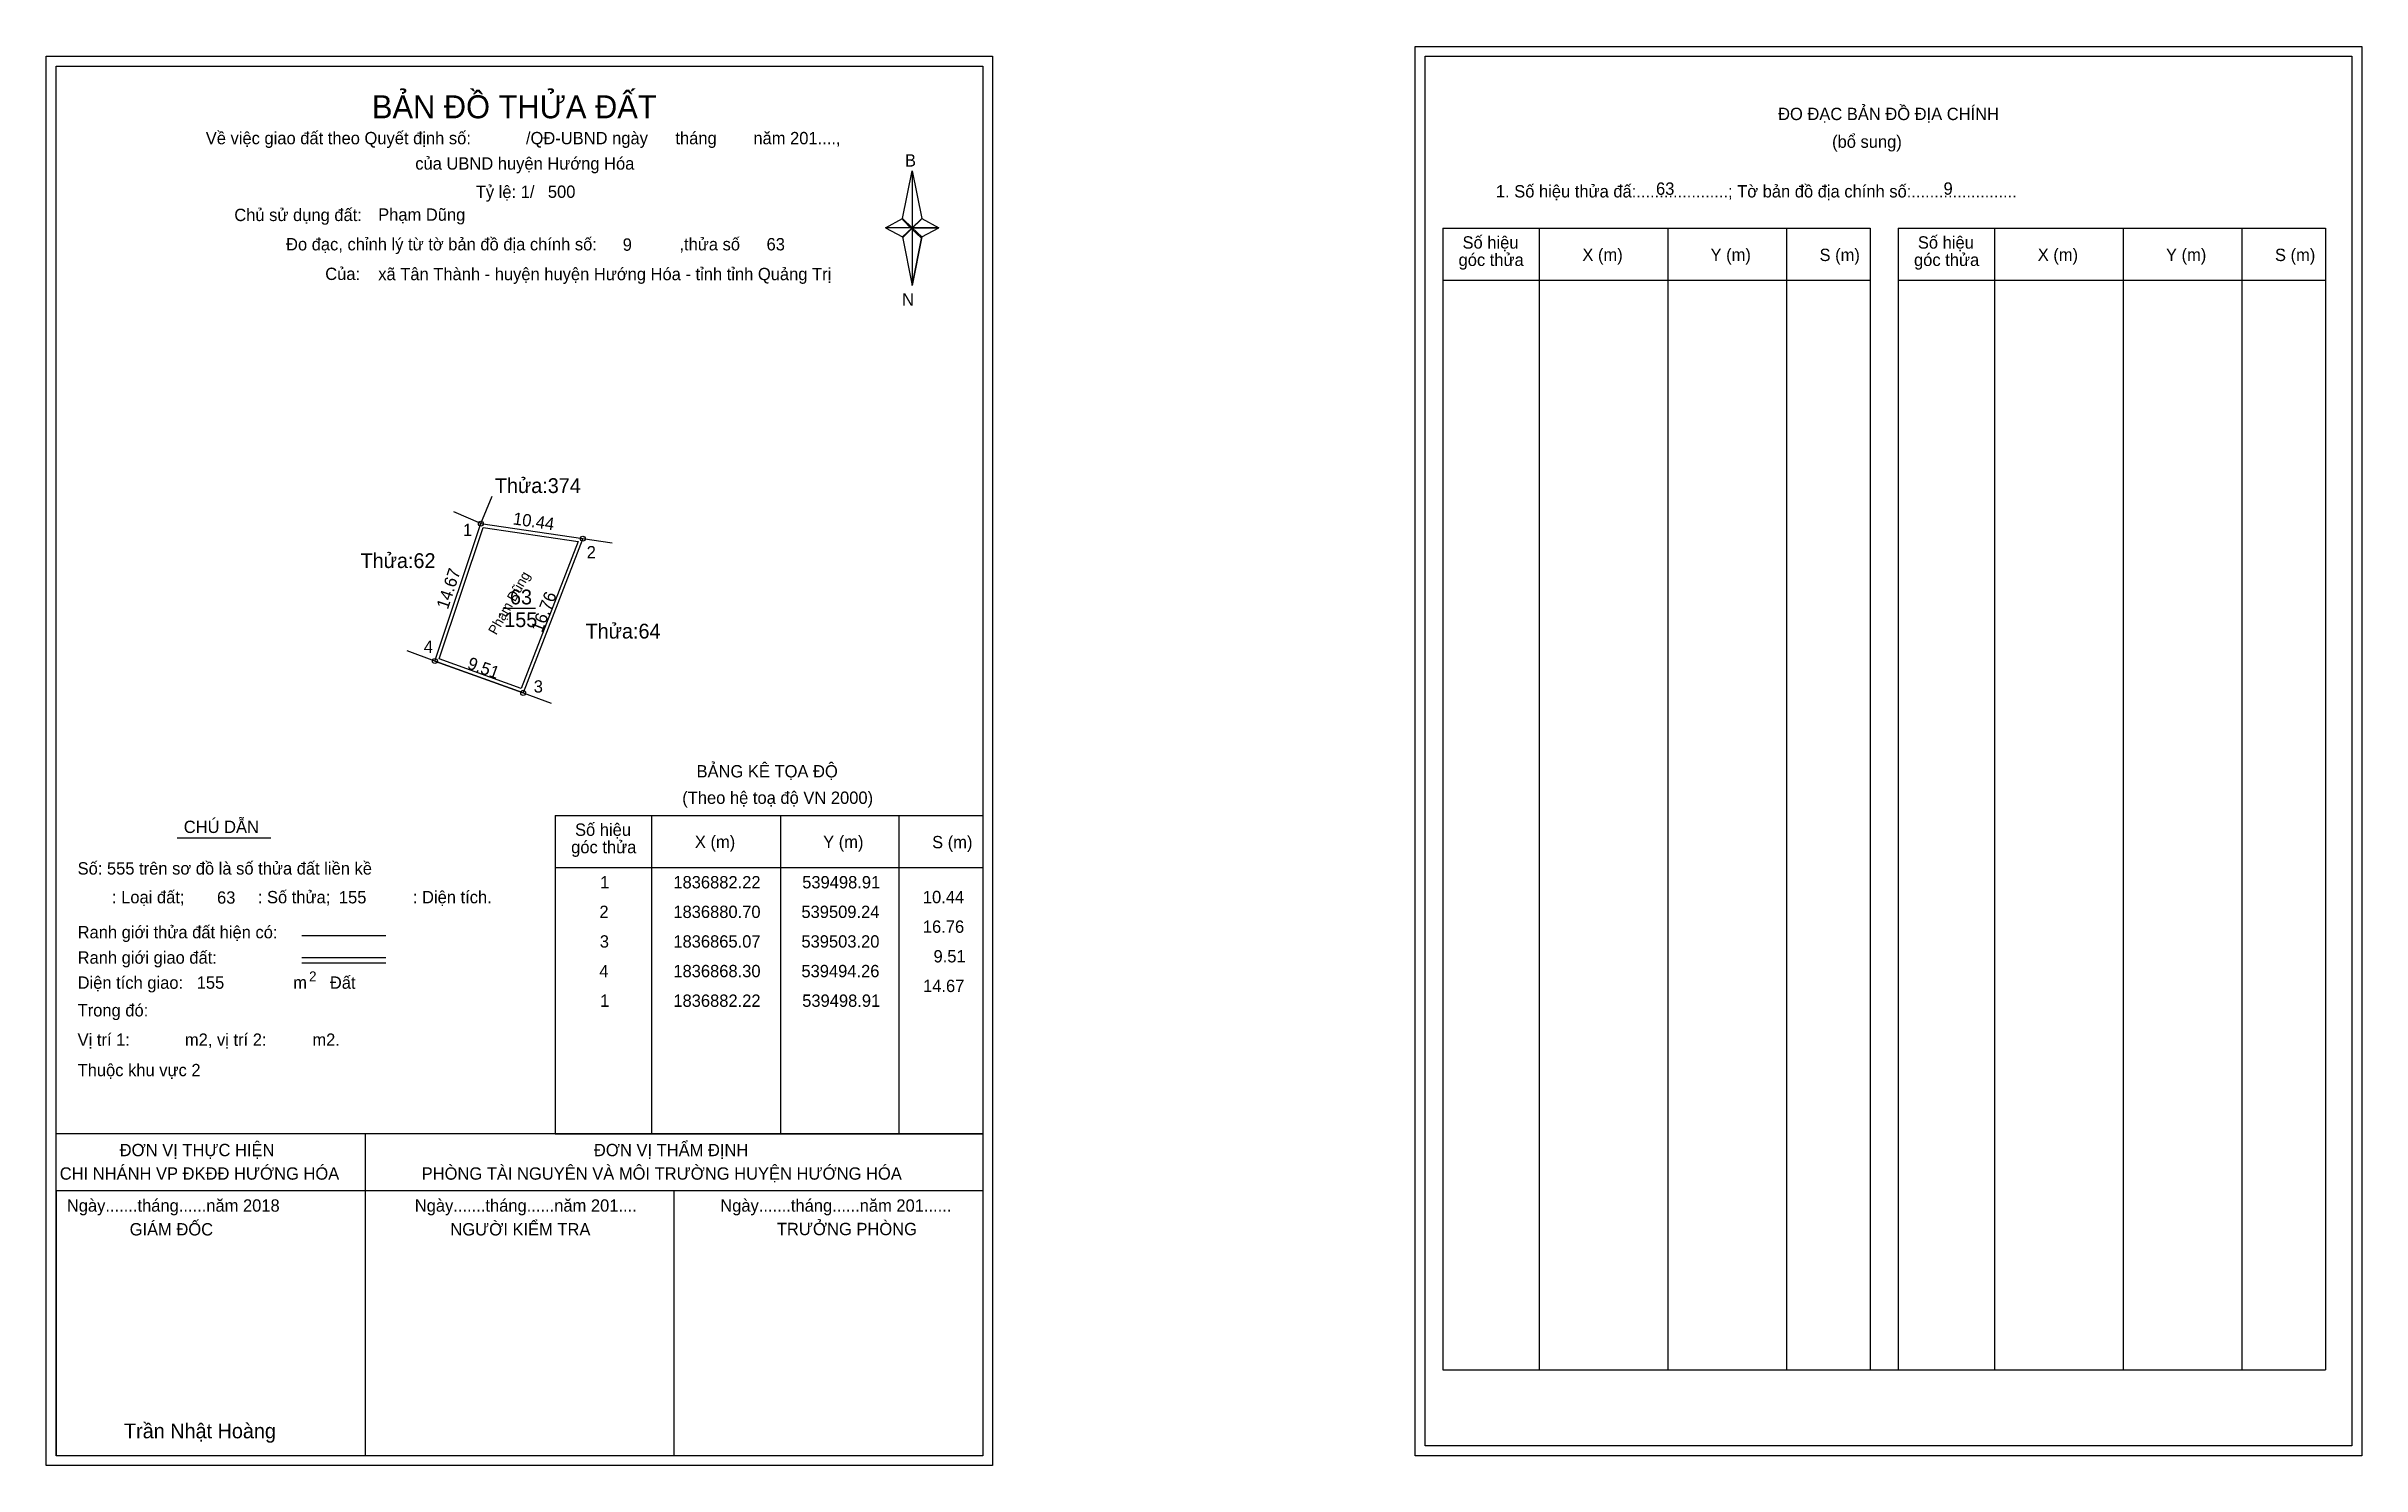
# Model space of a CAD drawing. Extents: x 539455 to 539689, y 1836787 to 1836931.
import ezdxf

# ---------------------------------------------------------------- set-up
doc = ezdxf.new("R2010")
doc.units = 0
for name, color, linetype in [('Level 1', 7, 'Continuous'), ('Level 10', 7, 'Continuous'), ('Level 11', 7, 'Continuous'), ('Level 13', 7, 'Continuous'), ('Level 27', 7, 'Continuous'), ('Level 28', 7, 'Continuous'), ('Level 3', 7, 'Continuous'), ('Level 36', 7, 'Continuous'), ('Level 49', 7, 'Continuous'), ('Level 5', 7, 'Continuous'), ('Level 53', 7, 'Continuous'), ('Level 55', 7, 'Continuous'), ('Level 6', 7, 'Continuous'), ('Level 63', 7, 'Continuous'), ('Level 9', 7, 'Continuous')]:
    doc.layers.add(name, color=color, linetype=linetype)

msp = doc.modelspace()

# ---------------------------------------------------------------- linework, layer by layer
at = {"layer": 'Level 1'}
for p, q in [((539455.9, 1836928.57), (539455.9, 1836928.57)), ((539594.56, 1836929.57), (539594.56, 1836929.57)), ((539541.61, 1836913.13), (539542.59, 1836917.95)), ((539542.59, 1836917.95), (539542.59, 1836912.19)), ((539542.59, 1836917.95), (539543.58, 1836913.13)), ((539539.89, 1836912.19), (539541.61, 1836913.13)), ((539541.61, 1836913.13), (539542.59, 1836912.19)), ((539542.52, 1836912.08), (539541.61, 1836913.02)), ((539542.59, 1836912.19), (539541.61, 1836911.27)), ((539542.52, 1836912.08), (539541.61, 1836911.16)), ((539541.61, 1836911.16), (539542.52, 1836912.08)), ((539543.5, 1836913.02), (539542.52, 1836912.08)), ((539542.52, 1836912.08), (539543.5, 1836913.02)), ((539543.5, 1836911.16), (539542.52, 1836912.08)), ((539543.58, 1836913.13), (539542.59, 1836912.19)), ((539542.59, 1836912.19), (539542.59, 1836906.34)), ((539542.59, 1836912.19), (539545.3, 1836912.19)), ((539542.59, 1836912.19), (539543.58, 1836911.27)), ((539543.58, 1836911.27), (539545.3, 1836912.19)), ((539596.33, 1836912.15), (539639.63, 1836912.15)), ((539606.12, 1836796.51), (539606.12, 1836912.15)), ((539619.16, 1836796.51), (539619.16, 1836912.15)), ((539631.15, 1836912.15), (539631.15, 1836796.51)), ((539639.63, 1836912.15), (539639.63, 1836796.51)), ((539642.46, 1836912.15), (539685.76, 1836912.15)), ((539652.25, 1836796.51), (539652.25, 1836912.15)), ((539665.29, 1836796.51), (539665.29, 1836912.15)), ((539677.27, 1836912.15), (539677.27, 1836796.51)), ((539685.76, 1836912.15), (539685.76, 1836796.51)), ((539541.61, 1836911.27), (539542.59, 1836906.34)), ((539543.58, 1836911.27), (539542.59, 1836906.34)), ((539596.33, 1836906.88), (539639.63, 1836906.88)), ((539642.46, 1836906.88), (539685.76, 1836906.88)), ((539506.45, 1836852.66), (539549.75, 1836852.66)), ((539516.24, 1836820.4), (539516.24, 1836852.66)), ((539529.28, 1836820.4), (539529.28, 1836852.66)), ((539541.26, 1836852.66), (539541.26, 1836820.4)), ((539506.45, 1836847.4), (539549.75, 1836847.4)), ((539480.79, 1836840.5), (539489.3, 1836840.5)), ((539480.79, 1836838.28), (539489.3, 1836838.28)), ((539480.79, 1836837.73), (539489.3, 1836837.73)), ((539509.31, 1836820.4), (539455.9, 1836820.4)), ((539549.75, 1836820.4), (539497.33, 1836820.4)), ((539506.45, 1836820.4), (539549.75, 1836820.4)), ((539549.75, 1836814.62), (539455.9, 1836814.62)), ((539455.9, 1836787.79), (539455.9, 1836814.62)), ((539596.33, 1836796.51), (539685.76, 1836796.51)), ((539549.75, 1836787.79), (539549.75, 1836787.79)), ((539688.41, 1836788.79), (539688.41, 1836788.79))]:
    msp.add_line(p, q, dxfattribs=at)
for points in [[(539541.61, 1836913.13), (539542.59, 1836917.95), (539542.59, 1836912.19)], [(539539.89, 1836912.19), (539541.61, 1836911.27), (539542.59, 1836912.19)], [(539542.59, 1836912.19), (539543.58, 1836913.13), (539545.3, 1836912.19)], [(539542.59, 1836912.19), (539542.59, 1836906.34), (539543.58, 1836911.27)]]:
    msp.add_lwpolyline(points, close=True, dxfattribs=at)
at = {"layer": 'Level 10'}
msp.add_line((539494.26, 1836868.3), (539503.2, 1836865.07), dxfattribs=at)
for points in [[(539494.26, 1836868.3), (539498.91, 1836882.22), (539509.24, 1836880.7), (539503.2, 1836865.07)], [(539494.7, 1836868.52), (539499.15, 1836881.83), (539508.76, 1836880.42), (539503, 1836865.51)]]:
    msp.add_lwpolyline(points, close=True, dxfattribs=at)
at = {"layer": 'Level 11'}
for centre in [(539498.91, 1836882.22), (539509.24, 1836880.7), (539494.26, 1836868.3), (539494.26, 1836868.3), (539503.2, 1836865.07)]:
    msp.add_circle(centre, 0.25, dxfattribs=at)
at = {"layer": 'Level 27'}
for p, q in [((539498.91, 1836882.22), (539500.06, 1836884.99)), ((539498.91, 1836882.22), (539496.16, 1836883.42)), ((539509.24, 1836880.7), (539512.21, 1836880.27)), ((539494.26, 1836868.3), (539491.44, 1836869.33)), ((539503.2, 1836865.07), (539506.02, 1836864.04))]:
    msp.add_line(p, q, dxfattribs=at)
at = {"layer": 'Level 3'}
for p, q in [((539596.33, 1836912.15), (539596.33, 1836796.51)), ((539642.46, 1836912.15), (539642.46, 1836796.51)), ((539506.45, 1836852.66), (539506.45, 1836820.4))]:
    msp.add_line(p, q, dxfattribs=at)
at = {"layer": 'Level 5'}
for p, q in [((539468.16, 1836850.39), (539477.63, 1836850.39)), ((539487.18, 1836820.4), (539487.18, 1836787.79)), ((539455.9, 1836814.62), (539455.9, 1836787.79)), ((539455.9, 1836814.62), (539455.9, 1836787.79)), ((539518.47, 1836814.62), (539518.47, 1836787.79))]:
    msp.add_line(p, q, dxfattribs=at)
at = {"layer": 'Level 63'}
for points in [[(539454.9, 1836929.57), (539550.75, 1836929.57), (539550.75, 1836786.79), (539454.9, 1836786.79)], [(539455.9, 1836928.57), (539549.75, 1836928.57), (539549.75, 1836787.79), (539455.9, 1836787.79)], [(539593.56, 1836930.57), (539689.41, 1836930.57), (539689.41, 1836787.79), (539593.56, 1836787.79)], [(539594.56, 1836929.57), (539688.41, 1836929.57), (539688.41, 1836788.79), (539594.56, 1836788.79)]]:
    msp.add_lwpolyline(points, close=True, dxfattribs=at)
at = {"layer": 'Level 9'}
msp.add_line((539501.28, 1836873.64), (539504.46, 1836873.64), dxfattribs=at)

# ---------------------------------------------------------------- texts
at = {"layer": 'Level 1'}
for s, height, p in [('BẢN ĐỒ THỬA ĐẤT', 2.3328, (539487.88, 1836923.28)), ('ĐO ĐẠC BẢN ĐỒ ĐỊA CHÍNH', 1.25, (539630.3, 1836923.1)), ('Về việc giao đất theo Quyết định số:            /QĐ-UBND ngày      tháng        năm 201....,      ', 1.25, (539471.05, 1836920.65)), ('(bổ sung)', 1.25, (539635.77, 1836920.29)), ('của UBND huyện Hướng Hóa', 1.25, (539492.27, 1836918.08)), ('B', 1.25, (539541.87, 1836918.39)), ('1. Số hiệu thửa đấ:....................; Tờ bản đồ địa chính số:.......................', 1.25, (539601.72, 1836915.26)), ('Chủ sử dụng đất:', 1.25, (539473.94, 1836912.87)), ('Đo đạc, chỉnh lý từ tờ bản đồ địa chính số:                  ,thửa số                 ', 1.25, (539479.18, 1836909.9)), ('góc thửa', 1.25, (539597.94, 1836908.32)), ('Số hiệu', 1.25, (539598.34, 1836910.08)), ('X (m)', 1.25, (539610.48, 1836908.84)), ('Y (m)', 1.25, (539623.46, 1836908.84)), ('S (m)', 1.25, (539634.5, 1836908.82)), ('góc thửa', 1.25, (539644.07, 1836908.32)), ('Số hiệu', 1.25, (539644.46, 1836910.08)), ('X (m)', 1.25, (539656.6, 1836908.84)), ('Y (m)', 1.25, (539669.59, 1836908.84)), ('S (m)', 1.25, (539680.63, 1836908.82)), ('Của:', 1.25, (539483.15, 1836906.9)), ('N', 1.25, (539541.57, 1836904.31)), ('BẢNG KÊ TỌA ĐỘ', 1.25, (539520.76, 1836856.51)), ('(Theo hệ toạ độ VN 2000)', 1.25, (539519.31, 1836853.83)), ('CHÚ DẪN', 1.25, (539468.82, 1836850.88)), ('Số hiệu', 1.25, (539508.45, 1836850.59)), ('góc thửa', 1.25, (539508.06, 1836848.83)), ('X (m)', 1.25, (539520.59, 1836849.36)), ('Y (m)', 1.25, (539533.58, 1836849.36)), ('S (m)', 1.25, (539544.62, 1836849.33)), ('Số: 555 trên sơ đồ là số thửa đất liền kề', 1.25, (539458.07, 1836846.67)), (': Loại đất;                : Số thửa;                  : Diện tích.', 1.25, (539461.55, 1836843.76)), ('Ranh giới thửa đất hiện có:', 1.25, (539458.07, 1836840.21)), ('Ranh giới giao đất:', 1.25, (539458.07, 1836837.64)), ('Diện tích giao:                                Đất ', 1.25, (539458.07, 1836835.1)), ('m', 1.25, (539479.91, 1836835.11)), ('2', 1, (539481.52, 1836835.86)), ('Trong đó: ', 1.25, (539458.07, 1836832.3)), ('Vị trí 1:            m2, vị trí 2:          m2.', 1.25, (539458.07, 1836829.32)), ('Thuộc khu vực 2', 1.25, (539458.07, 1836826.24)), ('ĐƠN VỊ THỰC HIỆN', 1.25, (539462.33, 1836818.14)), ('ĐƠN VỊ THẨM ĐỊNH', 1.25, (539510.36, 1836818.14)), ('CHI NHÁNH VP ĐKĐĐ HƯỚNG HÓA', 1.25, (539456.26, 1836815.76)), ('PHÒNG TÀI NGUYÊN VÀ MÔI TRƯỜNG HUYỆN HƯỚNG HÓA', 1.25, (539492.92, 1836815.76)), ('Ngày.......tháng......năm 2018', 1.25, (539456.98, 1836812.52)), ('Ngày.......tháng......năm 201....', 1.25, (539492.22, 1836812.52)), ('Ngày.......tháng......năm 201......', 1.25, (539523.16, 1836812.52)), ('GIÁM ĐỐC', 1.25, (539463.34, 1836810.11)), ('NGƯỜI KIỂM TRA', 1.25, (539495.82, 1836810.11)), ('TRƯỞNG PHÒNG', 1.25, (539528.89, 1836810.14)), ('Trần Nhật Hoàng', 1.5, (539462.77, 1836789.56))]:
    msp.add_text(s, height=height, dxfattribs=at).set_placement(p)
at = {"layer": 'Level 11'}
msp.add_text('Tỷ lệ: 1/', height=1.25, dxfattribs=at).set_placement((539498.4, 1836915.21))
at = {"layer": 'Level 13'}
for s, p in [('63', (539501.86, 1836874.04)), ('.', (539500.58, 1836872.89)), ('155', (539501.28, 1836871.74))]:
    msp.add_text(s, height=1.5, dxfattribs=at).set_placement(p)
at = {"layer": 'Level 28'}
msp.add_text('Phạm Dũng', height=1, rotation=60.5487, dxfattribs=at).set_placement((539500.47, 1836870.87))
at = {"layer": 'Level 36'}
for s, p in [('Thửa:374', (539500.33, 1836885.32)), ('Thửa:62', (539486.73, 1836877.72)), ('Thửa:64', (539509.52, 1836870.58))]:
    msp.add_text(s, height=1.5, dxfattribs=at).set_placement(p)
at = {"layer": 'Level 49'}
for s, rotation, p in [('10.44', 351.6429, (539502.11, 1836882.15)), ('14.67', 71.5249, (539495.56, 1836873.46)), ('16.76', 68.8691, (539505.11, 1836871.12)), ('9.51', 340.086, (539497.45, 1836867.57))]:
    msp.add_text(s, height=1.25, rotation=rotation, dxfattribs=at).set_placement(p)
at = {"layer": 'Level 53'}
for s, p in [('1', (539511, 1836845.27)), ('1836882.22', (539518.41, 1836845.27)), ('539498.91', (539531.46, 1836845.27)), ('10.44', (539543.68, 1836843.77)), ('2', (539510.92, 1836842.27)), ('1836880.70', (539518.41, 1836842.27)), ('539509.24', (539531.38, 1836842.27)), ('16.76', (539543.68, 1836840.77)), ('3', (539510.96, 1836839.27)), ('1836865.07', (539518.41, 1836839.27)), ('539503.20', (539531.38, 1836839.27)), ('4', (539510.91, 1836836.27)), ('1836868.30', (539518.41, 1836836.27)), ('539494.26', (539531.38, 1836836.27)), ('9.51', (539544.76, 1836837.77)), ('14.67', (539543.7, 1836834.77)), ('1', (539511, 1836833.27)), ('1836882.22', (539518.41, 1836833.27)), ('539498.91', (539531.46, 1836833.27))]:
    msp.add_text(s, height=1.25, dxfattribs=at).set_placement(p)
at = {"layer": 'Level 55'}
for s, height, p in [('374', 0.055, (539498.85, 1836882.17)), ('1', 0.2, (539498.85, 1836882.22)), ('62', 0.055, (539498.87, 1836882.17)), ('62', 0.055, (539498.87, 1836882.17)), ('2', 0.2, (539509.18, 1836880.7)), ('374', 0.055, (539509.18, 1836880.65)), ('64', 0.055, (539509.2, 1836880.65)), ('64', 0.055, (539509.2, 1836880.65)), ('4', 0.2, (539494.19, 1836868.3)), ('62', 0.055, (539494.22, 1836868.25)), ('62', 0.055, (539494.22, 1836868.25)), ('3', 0.2, (539503.14, 1836865.07)), ('64', 0.055, (539503.16, 1836865.01)), ('64', 0.055, (539503.16, 1836865.01))]:
    msp.add_text(s, height=height, dxfattribs=at).set_placement(p)
at = {"layer": 'Level 6'}
for s, p in [('63', (539617.94, 1836915.53)), ('9', (539647.06, 1836915.54)), ('500', (539505.7, 1836915.22)), ('Phạm Dũng', (539488.51, 1836912.9)), ('9', (539513.28, 1836909.86)), ('63', (539527.85, 1836909.9)), ('xã Tân Thành - huyện huyện Hướng Hóa - tỉnh tỉnh Quảng Trị', (539488.52, 1836906.88)), ('63', (539472.19, 1836843.72)), ('155', (539484.53, 1836843.75)), ('155', (539470.13, 1836835.1))]:
    msp.add_text(s, height=1.25, dxfattribs=at).set_placement(p)
at = {"layer": 'Level 9'}
for s, p in [('1', (539497.1, 1836880.95)), ('2', (539509.63, 1836878.7)), ('4', (539493.13, 1836869.12)), ('3', (539504.27, 1836865.1))]:
    msp.add_text(s, height=1.25, dxfattribs=at).set_placement(p)

doc.saveas('drawing.dxf')
